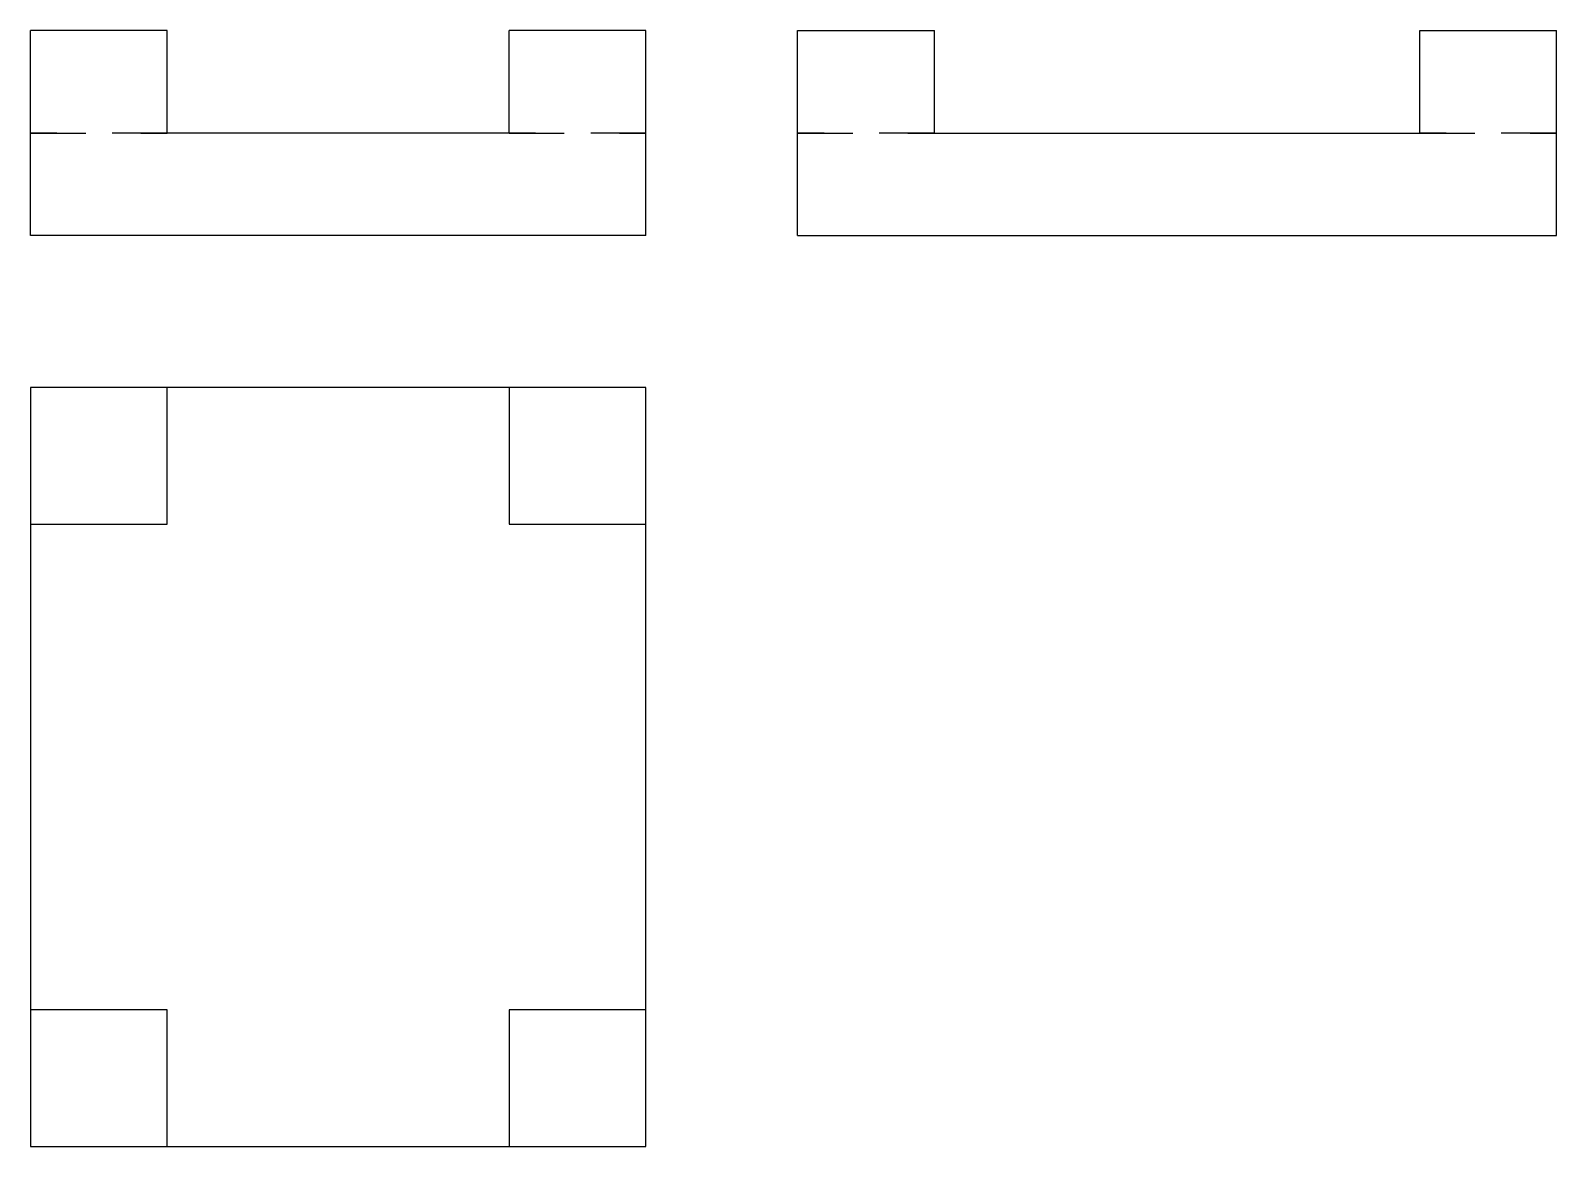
# Model space of a CAD drawing. Extents: x 0 to 2.77, y 0 to 2.02.
import ezdxf

# ---------------------------------------------------------------- set-up
doc = ezdxf.new("R2010")
doc.units = 0
doc.linetypes.add('HIDDEN', pattern=[0.068802, 0.045891, -0.022911])
for name, color, linetype in [('FRONT', 7, 'CONTINUOUS'), ('FRONT_HID', 7, 'HIDDEN'), ('LEFT', 7, 'CONTINUOUS'), ('LEFT_HID', 7, 'HIDDEN'), ('TOP', 7, 'CONTINUOUS'), ('TOP_HID', 7, 'HIDDEN')]:
    doc.layers.add(name, color=color, linetype=linetype)

msp = doc.modelspace()

# ---------------------------------------------------------------- linework, layer by layer
at = {"layer": 'FRONT'}
for p, q in [((0, 1.83719), (0, 2.02314)), ((0.247934, 2.02314), (0, 2.02314)), ((0.247934, 1.83719), (0.247934, 2.02314)), ((0.867769, 1.83719), (0.867769, 2.02314)), ((1.115702, 2.02314), (0.867769, 2.02314)), ((1.115702, 1.83719), (1.115702, 2.02314)), ((0, 1.65124), (0, 1.83719)), ((0.867769, 1.83719), (0.247934, 1.83719)), ((1.115702, 1.65124), (1.115702, 1.83719)), ((1.115702, 1.65124), (0, 1.65124))]:
    msp.add_line(p, q, dxfattribs=at)
at = {"layer": 'FRONT_HID', "linetype": 'HIDDEN'}
for p, q in [((0, 1.83719), (0.247934, 1.83719)), ((0.247934, 1.83719), (0, 1.83719)), ((1.115702, 1.83719), (0.867769, 1.83719)), ((0.867769, 1.83719), (1.115702, 1.83719))]:
    msp.add_line(p, q, dxfattribs=at)
at = {"layer": 'LEFT'}
for p, q in [((1.390909, 1.83719), (1.390909, 2.02314)), ((1.390909, 2.02314), (1.638843, 2.02314)), ((1.638843, 1.83719), (1.638843, 2.02314)), ((2.519008, 1.83719), (2.519008, 2.02314)), ((2.519008, 2.02314), (2.766942, 2.02314)), ((2.766942, 1.83719), (2.766942, 2.02314)), ((1.390909, 1.65124), (1.390909, 1.83719)), ((1.638843, 1.83719), (2.519008, 1.83719)), ((2.766942, 1.65124), (2.766942, 1.83719)), ((1.390909, 1.65124), (2.766942, 1.65124))]:
    msp.add_line(p, q, dxfattribs=at)
at = {"layer": 'LEFT_HID', "linetype": 'HIDDEN'}
for p, q in [((1.390909, 1.83719), (1.638843, 1.83719)), ((1.638843, 1.83719), (1.390909, 1.83719)), ((2.519008, 1.83719), (2.766942, 1.83719)), ((2.766942, 1.83719), (2.519008, 1.83719))]:
    msp.add_line(p, q, dxfattribs=at)
at = {"layer": 'TOP'}
for p, q in [((0, 1.376033), (0, 1.128099)), ((0.247934, 1.376033), (0, 1.376033)), ((0.867769, 1.376033), (0.247934, 1.376033)), ((0.247934, 1.128099), (0.247934, 1.376033)), ((0.867769, 1.376033), (0.867769, 1.128099)), ((1.115702, 1.376033), (0.867769, 1.376033)), ((1.115702, 1.128099), (1.115702, 1.376033)), ((0, 1.128099), (0, 0.247934)), ((0, 1.128099), (0.247934, 1.128099)), ((0.867769, 1.128099), (1.115702, 1.128099)), ((1.115702, 0.247934), (1.115702, 1.128099)), ((0.247934, 0.247934), (0, 0.247934)), ((0, 0.247934), (0, 0)), ((0.247934, 0), (0.247934, 0.247934)), ((0.867769, 0.247934), (0.867769, 0)), ((1.115702, 0.247934), (0.867769, 0.247934)), ((1.115702, 0), (1.115702, 0.247934)), ((0, 0), (0.247934, 0)), ((0.247934, 0), (0.867769, 0)), ((0.867769, 0), (1.115702, 0))]:
    msp.add_line(p, q, dxfattribs=at)
at = {"layer": 'TOP_HID', "linetype": 'HIDDEN'}
for p, q in [((0, 1.376033), (0, 0)), ((1.115702, 1.376033), (0, 1.376033)), ((1.115702, 0), (1.115702, 1.376033)), ((0, 0), (1.115702, 0))]:
    msp.add_line(p, q, dxfattribs=at)

doc.saveas('drawing.dxf')
